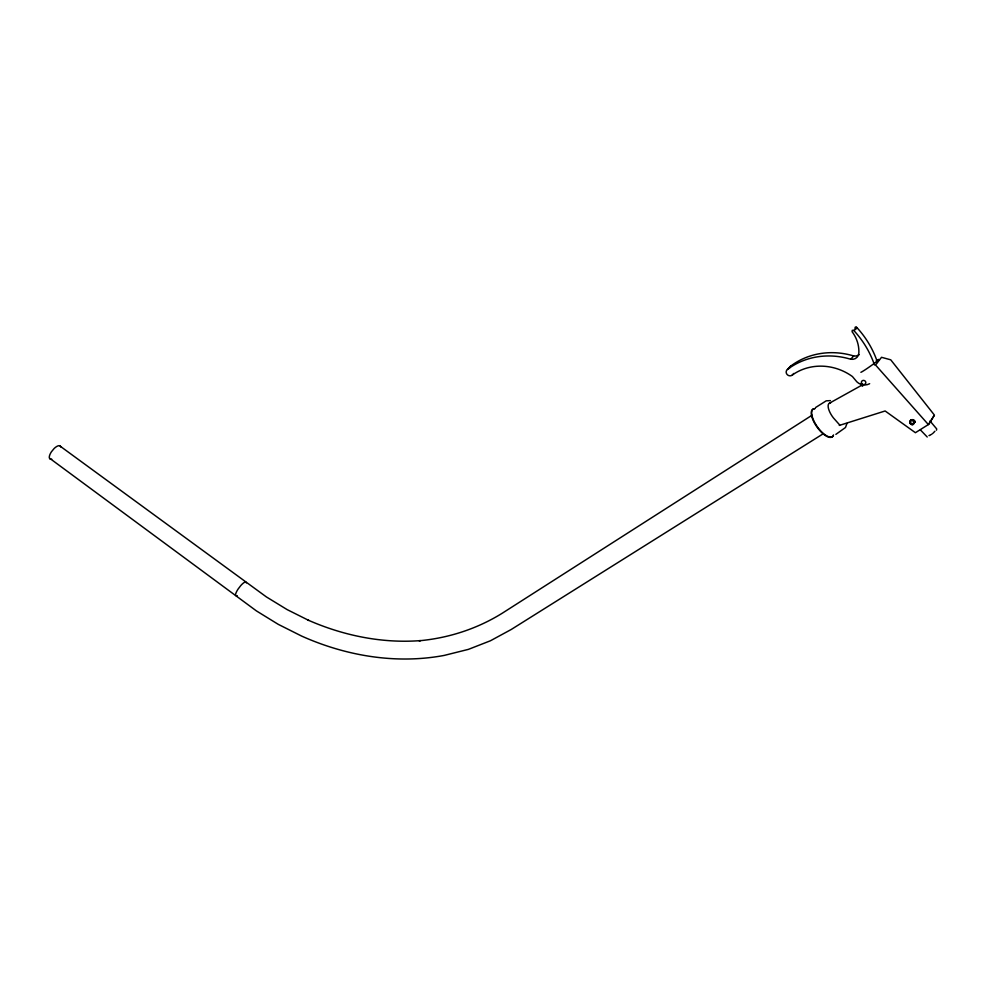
<?xml version="1.0" encoding="UTF-8"?>
<svg xmlns="http://www.w3.org/2000/svg" width="986" height="986" viewBox="0 0 986 986"><rect width="100%" height="100%" fill="white"/><g stroke="black" fill="none" stroke-linecap="round" stroke-linejoin="round"><path stroke-width="1.48" d="M846.962 423.45L845.483 427.505L835.869 434.37M909.684 422.242C915.624 414.921 914.601 430.709 909.684 422.242C910.004 417.645 917.153 420.196 913.788 423.709M936.49 430.167L936.7 428.922L929.995 420.973M912.925 424.374L914.638 421.33M914.145 422.723L914.675 421.872M913.406 424.091L914.577 422.39M913.566 421.207L914.108 420.356M911.803 424.522L915.304 421.318M913.899 421.663L914.441 420.825M912.383 424.51L912.925 423.66M913.948 423.24L914.934 421.7M910.251 423.746L910.805 422.895M912.592 420.566L913.135 419.728M910.694 424.128L911.249 423.277M913.122 420.837L913.665 419.987M911.224 424.387L912.346 423.672M910.891 420.591L911.434 419.74M909.733 422.772L910.226 421.392M911.446 420.443L911.988 419.592M909.93 423.29L910.275 421.922M912.025 420.443L912.568 419.592M909.782 421.725L910.953 420.024M934.913 431.227L933.471 432.768M830.569 402.954A12.769 5.016 54.6 0 0 833.392 417.879L839.665 424.941M869.652 383.702A10.452 9.737 21.7 0 1 856.834 381.804L852.434 376.541A50.73 46.675 27.8 0 0 792.202 375.124A3.734 3.476 32.3 0 1 787.038 374.409A3.734 3.476 32.3 0 1 787.457 369.442A71.473 65.544 26.8 0 1 850.758 359.261L853.642 355.934A7.136 6.717 22.1 0 0 859.102 354.677M874.496 364.993A94.545 87.692 32.7 0 0 853.777 330.458C859.459 328.018 854.628 324.875 854.985 328.572M792.202 375.124L793.792 373.447M787.457 369.442L790.686 366.114A71.017 65.199 26.4 0 1 853.642 355.934M931.893 434.037L932.719 433.409M815.533 407.563L826.194 400.846L830.422 400.612M812.008 415.254L502.749 612.91C477.544 628.698 448.704 638.09 419.112 640.777L420.381 640.617C381.902 643.562 343.214 635.551 308.014 620.071L308.791 620.428L287.209 609.644L266.368 596.912L59.517 445.697A8.418 3.402 -51.9 0 0 54.107 448.531L51.371 451.859A8.159 3.291 -51.9 0 0 49.362 458.059L256.409 610.901L278.262 624.348L301.667 636.093C346.037 655.937 396.101 664.441 444.193 655.419L468.424 649.367L490.449 640.764L511.167 629.524L823.211 433.766M930.155 434.949L931.067 434.629M829.522 403.138L862.503 384.823M928.972 435.541L929.625 435.492M839.308 425.422L885.132 410.977L915.415 432.706L928.812 424.276L934.05 415.71L928.381 424.584L875.593 365.054L881.521 357.302L890.74 359.816L934.445 415.131M927.234 437.008L920.431 429.933M49.805 458.884L50.619 459.266A8.418 3.402 -51.9 0 0 51.728 459.193M853.777 330.458L852.274 330.298L852.101 331.727A33.844 31.872 26.8 0 1 858.843 353.21A7.185 6.754 22.7 0 1 850.758 359.261M60.319 446.103L60.75 446.929M246.401 582.862L245.625 581.937A8.714 2.305 -53.4 0 0 240.843 585.487L238.131 589.012A8.443 2.243 -53.4 0 0 235.518 595.051L236.32 595.938A8.714 2.305 -53.4 0 0 237.219 595.667M856.649 327.303A93.929 87.261 32.3 0 1 877.232 361.615M789.416 368.444A3.71 3.463 31.9 0 1 790.686 366.114M862.639 386.241A4.043 3.784 20.9 0 1 861.049 384.183M876.234 360.79A11.117 0.629 -35.2 0 1 874.114 363.501A11.117 0.629 -35.2 0 1 860.889 372.301M833.158 435.96A16.811 6.742 54.7 0 1 816.593 425.693A16.811 6.742 54.7 0 1 814.991 408.598M833.527 434.9A16.922 6.779 54.7 0 1 817.172 427.295A16.922 6.779 54.7 0 1 814.621 408.722M861.678 383.443A2.243 2.083 22.1 0 0 865.523 383.64A2.243 2.083 22.1 0 0 863.613 380.386A2.243 2.083 22.1 0 0 861.678 383.443"/></g></svg>
